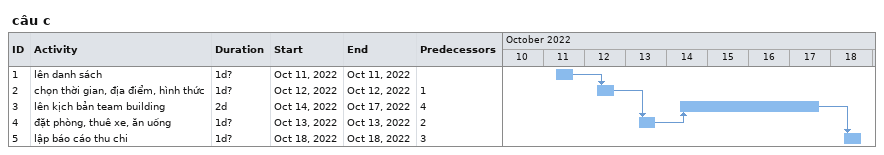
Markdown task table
câu c

| ID | Task | Duration | Start | Finish | Predecessors |
|---|---|---|---|---|---|
| 1 | lên danh sách | 1d? | 2022-10-11 | 2022-10-11 |  |
| 2 | chọn thời gian, địa điểm, hình thức | 1d? | 2022-10-12 | 2022-10-12 | 1 |
| 3 | lên kịch bản team building | 2d | 2022-10-14 | 2022-10-17 | 4 |
| 4 | đặt phòng, thuê xe, ăn uống | 1d? | 2022-10-13 | 2022-10-13 | 2 |
| 5 | lập báo cáo thu chi | 1d? | 2022-10-18 | 2022-10-18 | 3 |
